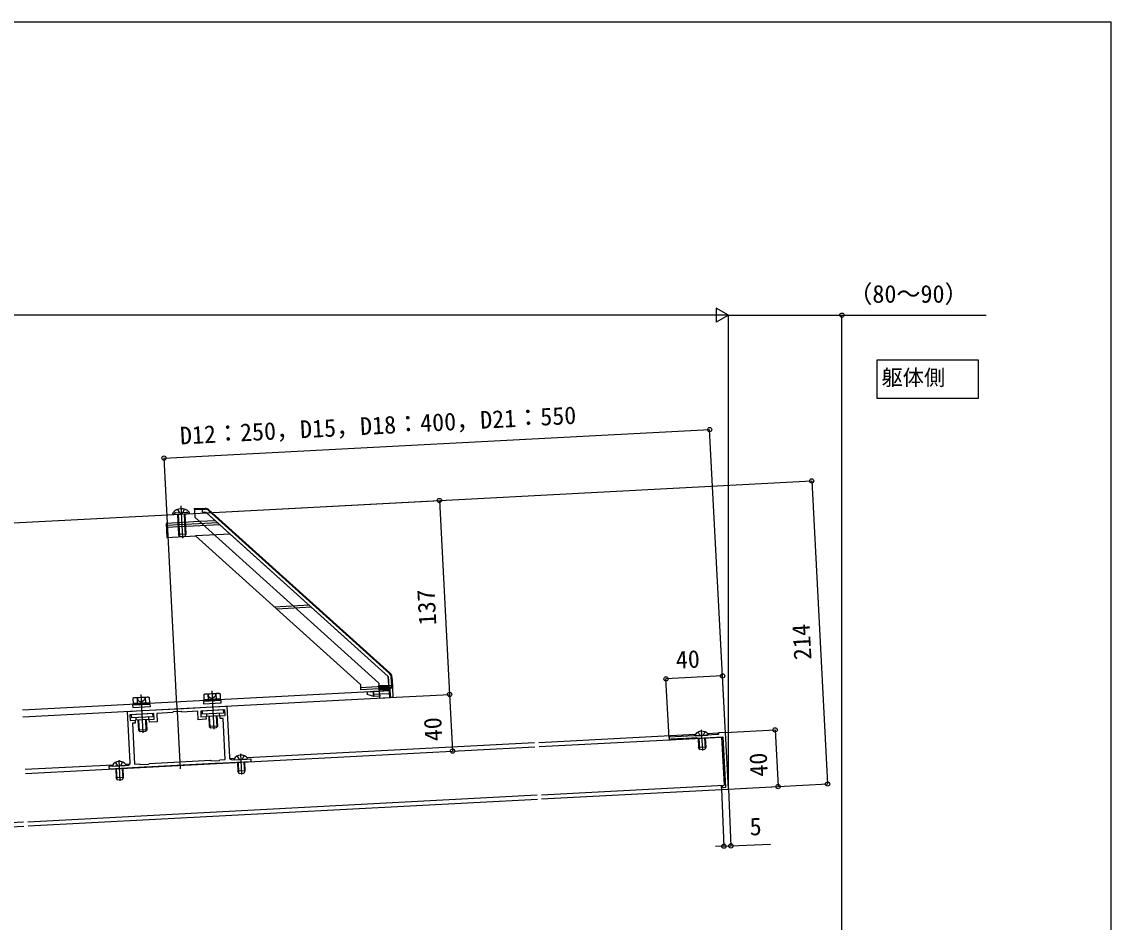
# Model space of a CAD drawing. Units: millimetres, scale not verified, with parts at other scales. Extents: x -8750 to 8750, y -12999 to 12940.
# Drawn here: x 1063 to 8750, y 6151 to 12501 of the extents above; entities that cross this region are included whole.
import ezdxf
from ezdxf.enums import TextEntityAlignment as Align

# ---------------------------------------------------------------- set-up
doc = ezdxf.new("R2010")
doc.units = ezdxf.units.MM
doc.header["$LTSCALE"] = 70
for name, color, linetype in [('0-2_USER1', 3, 'Continuous'), ('0-3_YKK_11', 7, 'Continuous'), ('0-4_YKK_12', 2, 'Continuous'), ('0-5_YKK_13', 4, 'Continuous'), ('0-7_YKK_D', 6, 'Continuous'), ('0-8_YKK_ZWAK', 7, 'Continuous'), ('0-9_YSS_K', 3, 'Continuous')]:
    doc.layers.add(name, color=color, linetype=linetype)
doc.styles.add('ＭＳ ゴシック', font='')
doc.styles.get('ＭＳ ゴシック').set_extended_font_data('MS Gothic')

msp = doc.modelspace()

# ---------------------------------------------------------------- linework, layer by layer
at = {"layer": '0-2_USER1'}
msp.add_lwpolyline([(7099.11, 10117.62), (7810.42, 10117.62), (7810.42, 9844.86), (7099.11, 9844.86)], close=True, dxfattribs=at)
at = {"layer": '0-3_YKK_11'}
for points in [[(1828.12, 7278.23), (1809.28, 7637.74), (1904.57, 7642.73), (1906.46, 7641.63), (1911.95, 7641.92), (1913.72, 7643.21), (2154.23, 7655.82), (2156.12, 7654.71), (2161.61, 7655), (2163.38, 7656.3), (2403.88, 7668.9), (2405.78, 7667.8), (2411.27, 7668.09), (2413.04, 7669.38), (2508.32, 7674.37), (2527.16, 7314.87)], [(2424.82, 7269.45), (1934.66, 7243.76), (1932.76, 7244.86), (1927.27, 7244.57), (1925.5, 7243.28), (1680.42, 7230.44), (1679.38, 7250.41), (1809.2, 7257.21)], [(2548.18, 7295.94), (2678.01, 7302.74), (2679.05, 7282.77), (2433.97, 7269.93), (2432.08, 7271.03), (2426.59, 7270.74), (2424.82, 7269.45)]]:
    msp.add_lwpolyline(points, dxfattribs=at)
for points in [[(1961.61, 7270.21), (2395.24, 7292.93), (2398.39, 7288.09), (2458.31, 7291.23), (2460.93, 7296.38), (2497.99, 7298.32), (2482.81, 7587.92), (2462.84, 7586.87), (2461.79, 7606.85), (2496.75, 7608.68), (2494.65, 7648.62), (2324.89, 7639.73), (2326.98, 7599.78), (2361.93, 7601.61), (2362.98, 7581.64), (2308.05, 7578.76), (2304.91, 7638.68), (2192.95, 7632.81), (2189.81, 7637.65), (2129.89, 7634.51), (2127.27, 7629.37), (2015.31, 7623.5), (2018.45, 7563.58), (1963.53, 7560.71), (1962.48, 7580.68), (1997.43, 7582.51), (1995.34, 7622.46), (1825.57, 7613.56), (1827.66, 7573.61), (1862.62, 7575.44), (1863.66, 7555.47), (1843.69, 7554.43), (1858.87, 7264.82), (1895.93, 7266.77), (1899.07, 7261.92), (1958.99, 7265.06)], [(6049.5, 7088.9), (6028.57, 7488.35), (5978.64, 7485.74), (5979.27, 7473.75), (5629.75, 7455.44), (5630.69, 7437.46), (5639.68, 7437.93), (5642.52, 7441.09), (5645.35, 7444.24), (5732.23, 7448.79), (5735.39, 7445.95), (5738.54, 7443.11), (5744.53, 7443.43), (5747.37, 7446.58), (5750.21, 7449.73), (5824.11, 7453.61), (5830.41, 7447.93), (6010.17, 7457.35), (6028.9, 7099.84), (6010.93, 7098.9), (6010.51, 7106.89), (5998.53, 7106.26), (5999.57, 7086.29)]]:
    msp.add_lwpolyline(points, close=True, dxfattribs=at)
for centre, start, end in [((2547.14, 7315.91), 183.00001, 272.99999), ((1808.15, 7277.19), 273.00001, 2.99999)]:
    msp.add_arc(centre, 20, start, end, dxfattribs=at)
at = {"layer": '0-4_YKK_12'}
for p, q in [((1002.83, 8967.35), (2366.72, 9038.83)), ((3648.9, 7884.35), (2366.72, 9038.83)), ((3648.9, 7884.35), (3656.75, 7734.56)), ((1067.12, 7648.91), (3654.13, 7784.49)), ((1069.55, 7598.97), (3656.75, 7734.56)), ((2157.49, 7681.02), (2181.05, 7231.64)), ((4711.55, 7419.33), (5816.44, 7477.24)), ((4713.01, 7389.37), (6000.18, 7456.83)), ((6000.18, 7456.83), (6017.98, 7117.29)), ((1089.03, 7199.44), (4682.93, 7387.79)), ((2651.79, 7311.38), (4681.47, 7417.76)), ((2530.36, 7305.02), (2563.37, 7306.75)), ((1087.57, 7229.41), (1704.55, 7261.74)), ((1792.97, 7266.38), (1825.97, 7268.11)), ((4729.57, 7049.77), (6017.98, 7117.29)), ((4731.03, 7019.8), (5999.57, 7086.29)), ((5998, 7116.24), (5999.57, 7086.29)), ((1105.59, 6859.84), (4699.45, 7048.19)), ((1107.05, 6829.88), (4700.91, 7018.23)), ((-1064.03, 6746.14), (1075.33, 6858.26)), ((-1062.57, 6716.17), (1076.86, 6828.3))]:
    msp.add_line(p, q, dxfattribs=at)
msp.add_lwpolyline([(5901.17, 7481.68), (5973.65, 7485.48), (5974.27, 7473.49)], dxfattribs=at)
at = {"layer": '0-5_YKK_13'}
for p, q in [((2183.98, 9086.33), (2195.86, 8859.65)), ((2127.76, 9031.77), (2127.66, 9033.75)), ((2133.49, 9026.61), (2240.44, 9032.21)), ((2134.53, 9026.66), (2138.03, 9026.85)), ((2139.81, 9032.69), (2139.05, 9030.2)), ((2147.04, 9038.34), (2225.74, 9042.46)), ((2161.54, 9061.38), (2175.08, 9037.45)), ((2162, 9028.1), (2169.48, 8885.3)), ((2166.32, 9028.33), (2174.29, 8876.34)), ((2186.83, 9031.97), (2175.08, 9037.45)), ((2186.83, 9031.97), (2197.95, 9038.65)), ((2208.91, 9063.86), (2197.95, 9038.65)), ((2207.61, 9030.49), (2215.57, 8878.5)), ((2211.93, 9030.72), (2219.42, 8887.92)), ((2233.52, 9037.6), (2234.54, 9035.2)), ((2245.6, 9037.94), (2245.5, 9039.92)), ((2280.01, 9069.28), (2356, 9068.61)), ((2280.25, 9064.6), (2280.01, 9069.28)), ((2280.25, 9064.6), (2283.2, 9008.35)), ((2356.25, 9063.94), (2280.25, 9064.6)), ((2280.25, 9064.6), (2356.25, 9063.94)), ((2284.85, 9004.9), (3579.71, 7839)), ((2333.43, 9068.81), (2334.74, 9043.8)), ((2334.74, 9043.8), (2361.46, 9043.56)), ((3648.9, 7884.35), (2361.46, 9043.56)), ((2382.42, 9058.34), (2379.36, 9054.95)), ((2379.36, 9054.95), (2382.42, 9058.34)), ((3657.95, 7903.7), (2379.36, 9054.95)), ((2379.36, 9054.95), (3657.95, 7903.7)), ((2382.42, 9058.34), (3661.01, 7907.09)), ((2316.79, 8976.13), (2080.26, 8963.74)), ((2080.26, 8963.74), (2085.49, 8863.87)), ((2445.54, 8967.86), (2081.04, 8948.76)), ((2461.31, 8953.67), (2081.83, 8933.78)), ((2167.64, 8968.32), (2169.21, 8938.36)), ((2214.14, 8940.71), (2212.57, 8970.67)), ((2429.78, 8982.06), (2316.79, 8976.13)), ((2085.49, 8863.87), (2287.73, 8874.47)), ((2219.42, 8887.92), (2169.48, 8885.3)), ((2178.36, 8868.74), (2169.48, 8885.3)), ((2534.87, 8887.43), (2287.73, 8874.47)), ((2287.73, 8874.47), (3451.66, 7826.47)), ((3091.88, 8385.89), (2844.74, 8372.94)), ((3107.65, 8371.7), (2860.5, 8358.74)), ((3653.87, 7789.48), (3648.9, 7884.35)), ((3661.01, 7907.09), (3657.95, 7903.7)), ((3657.95, 7903.7), (3661.01, 7907.09)), ((3672.68, 7818.67), (3669.49, 7879.52)), ((3669.49, 7879.52), (3672.68, 7818.67)), ((3674.19, 7879.46), (3677.38, 7818.61)), ((2453.52, 7764.63), (2353.66, 7759.4)), ((2402.55, 7781.99), (2416.68, 7512.36)), ((2453.52, 7764.63), (2461.48, 7760.57)), ((3451.66, 7826.47), (3453.62, 7789)), ((3652.56, 7814.45), (3452.83, 7803.98)), ((3583.44, 7795.81), (3453.62, 7789)), ((3499.45, 7774.38), (3544.39, 7776.74)), ((3499.45, 7774.38), (3500.36, 7756.91)), ((3584.33, 7778.83), (3544.39, 7776.74)), ((3581.36, 7835.54), (3582.2, 7819.46)), ((3582.69, 7810.11), (3582.2, 7819.46)), ((3582.2, 7819.46), (3672.68, 7818.67)), ((3672.68, 7818.67), (3582.2, 7819.46)), ((3582.69, 7810.11), (3659.05, 7809.44)), ((3582.95, 7805.12), (3582.69, 7810.11)), ((3582.95, 7805.12), (3586.84, 7730.9)), ((3659.31, 7804.46), (3582.95, 7805.12)), ((3582.95, 7805.12), (3659.31, 7804.46)), ((3653.35, 7799.47), (3583.44, 7795.81)), ((3653.87, 7789.48), (3583.74, 7790.1)), ((3649.24, 7782.23), (3584.33, 7778.83)), ((3585.27, 7760.86), (3655.18, 7764.52)), ((3653.87, 7789.48), (3656.75, 7734.56)), ((3659.05, 7809.44), (3673.16, 7809.32)), ((3678.11, 7804.58), (3659.31, 7804.46)), ((3659.31, 7804.46), (3678.11, 7804.58)), ((3662.96, 7734.89), (3659.31, 7804.46)), ((3659.31, 7804.46), (3662.96, 7734.89)), ((3677.38, 7818.61), (3678.11, 7804.58)), ((1854.35, 7733.23), (1846.86, 7728.36)), ((1846.86, 7728.36), (1848.72, 7692.88)), ((1964.03, 7698.92), (1848.72, 7692.88)), ((1849.45, 7692.92), (1850.08, 7680.93)), ((1954.21, 7738.46), (1854.35, 7733.23)), ((1875.68, 7729.87), (1877.54, 7694.39)), ((1903.23, 7755.82), (1917.36, 7486.19)), ((1933.34, 7732.9), (1935.2, 7697.41)), ((1954.21, 7738.46), (1962.17, 7734.41)), ((1962.17, 7734.41), (1964.03, 7698.92)), ((1963.92, 7686.9), (1963.29, 7698.88)), ((2344.74, 7690.83), (2469.57, 7697.38)), ((2353.66, 7759.4), (2346.17, 7754.53)), ((2346.17, 7754.53), (2348.03, 7719.05)), ((2463.34, 7725.09), (2348.03, 7719.05)), ((2348.76, 7719.08), (2349.39, 7707.1)), ((2375, 7756.04), (2376.86, 7720.56)), ((2432.65, 7759.06), (2434.51, 7723.58)), ((2461.48, 7760.57), (2463.34, 7725.09)), ((2463.24, 7713.07), (2462.61, 7725.05)), ((3546.22, 7741.79), (3500.36, 7756.91)), ((3545.33, 7758.76), (3585.27, 7760.86)), ((3586.16, 7743.88), (3546.22, 7741.79)), ((3591.16, 7744.14), (3586.16, 7743.88)), ((3586.84, 7730.9), (3662.96, 7734.89)), ((3591.16, 7744.14), (3590.27, 7761.12)), ((1985.35, 7621.93), (1835.56, 7614.08)), ((1835.56, 7614.08), (1836.76, 7591.11)), ((1845.42, 7664.67), (1970.25, 7671.21)), ((1985.35, 7621.93), (1986.55, 7598.96)), ((2484.67, 7648.1), (2334.87, 7640.25)), ((2334.87, 7640.25), (2336.08, 7617.28)), ((2485.87, 7625.13), (2336.08, 7617.28)), ((2366.03, 7618.85), (2366.92, 7601.87)), ((2455.91, 7623.56), (2456.8, 7606.58)), ((2484.67, 7648.1), (2485.87, 7625.13)), ((1986.55, 7598.96), (1836.76, 7591.11)), ((1866.72, 7592.68), (1867.61, 7575.71)), ((1957.49, 7580.42), (1867.61, 7575.71)), ((1882.59, 7576.49), (1886.36, 7504.59)), ((1892.03, 7499.48), (1887.98, 7576.77)), ((1941.16, 7502.05), (1937.11, 7579.35)), ((1946.27, 7507.73), (1942.51, 7579.63)), ((1956.6, 7597.39), (1957.49, 7580.42)), ((2456.8, 7606.58), (2366.92, 7601.87)), ((2381.9, 7602.66), (2385.67, 7530.76)), ((2445.59, 7533.9), (2385.67, 7530.76)), ((2391.35, 7525.65), (2387.3, 7602.94)), ((2445.59, 7533.9), (2436.13, 7523.39)), ((2440.48, 7528.22), (2436.43, 7605.52)), ((2445.59, 7533.9), (2441.82, 7605.8)), ((1946.27, 7507.73), (1886.36, 7504.59)), ((1886.36, 7504.59), (1896.87, 7495.13)), ((1896.87, 7495.13), (1936.81, 7497.22)), ((1946.27, 7507.73), (1936.81, 7497.22)), ((2385.67, 7530.76), (2396.18, 7521.29)), ((2396.18, 7521.29), (2436.13, 7523.39)), ((5811.68, 7470.98), (5811.73, 7469.98)), ((5816.99, 7465.25), (5901.87, 7469.7)), ((5834.65, 7491.33), (5847.95, 7467.82)), ((5849.78, 7466.97), (5847.95, 7467.82)), ((5857.34, 7507.42), (5865.03, 7360.63)), ((5869.08, 7467.98), (5870.82, 7469.02)), ((5881.58, 7493.79), (5870.82, 7469.02)), ((5906.55, 7475.95), (5906.6, 7474.95)), ((5835.41, 7448.19), (5838.81, 7383.28)), ((5888.74, 7385.9), (5838.81, 7383.28)), ((5847.69, 7366.72), (5838.81, 7383.28)), ((5839.73, 7448.42), (5843.62, 7374.32)), ((5881.02, 7450.58), (5884.9, 7376.48)), ((5888.74, 7385.9), (5881.64, 7368.5)), ((5885.34, 7450.81), (5888.74, 7385.9)), ((2583.32, 7322.94), (2596.62, 7299.43)), ((2606.01, 7339.03), (2613.7, 7192.23)), ((2630.25, 7325.39), (2619.49, 7300.63)), ((2655.22, 7307.56), (2655.27, 7306.56)), ((5881.64, 7368.5), (5847.69, 7366.72)), ((1701.53, 7257.57), (1701.58, 7256.58)), ((1706.84, 7251.85), (1791.72, 7256.3)), ((1724.5, 7277.93), (1737.8, 7254.42)), ((1725.36, 7232.79), (1728.66, 7169.88)), ((1729.68, 7233.02), (1733.46, 7160.92)), ((1739.63, 7253.57), (1737.8, 7254.42)), ((1747.19, 7294.02), (1754.88, 7147.23)), ((1758.93, 7254.58), (1760.66, 7255.62)), ((1771.43, 7280.39), (1760.66, 7255.62)), ((1770.97, 7235.18), (1774.75, 7163.08)), ((1775.29, 7235.41), (1778.59, 7172.49)), ((1796.4, 7262.55), (1796.45, 7261.55)), ((2560.35, 7302.58), (2560.4, 7301.59)), ((2565.66, 7296.86), (2650.54, 7301.31)), ((2584.18, 7277.8), (2587.48, 7214.89)), ((2588.51, 7278.03), (2592.28, 7205.92)), ((2598.45, 7298.58), (2596.62, 7299.43)), ((2617.75, 7299.59), (2619.49, 7300.63)), ((2629.79, 7280.19), (2633.57, 7208.09)), ((2634.11, 7280.42), (2637.41, 7217.5)), ((1778.59, 7172.49), (1728.66, 7169.88)), ((1737.54, 7153.32), (1728.66, 7169.88)), ((1771.49, 7155.1), (1737.54, 7153.32)), ((1778.59, 7172.49), (1771.49, 7155.1)), ((2637.41, 7217.5), (2587.48, 7214.89)), ((2596.36, 7198.33), (2587.48, 7214.89)), ((2630.31, 7200.11), (2596.36, 7198.33)), ((2637.41, 7217.5), (2630.31, 7200.11))]:
    msp.add_line(p, q, dxfattribs=at)
for points in [[(2219.42, 8887.92), (2212.32, 8870.52), (2178.36, 8868.74)], [(3544.39, 7776.74), (3545.33, 7758.76), (3546.22, 7741.79)], [(3546.22, 7741.79), (3545.33, 7758.76), (3544.39, 7776.74)], [(3678.11, 7804.58), (3681.71, 7735.87), (3662.96, 7734.89)], [(1873.82, 7734.27), (1886.54, 7711.33), (1906.04, 7702.24)], [(1934.73, 7737.47), (1924.48, 7713.32), (1906.04, 7702.24)], [(2469.57, 7697.38), (2468.73, 7713.36), (2343.9, 7706.81), (2344.74, 7690.83)], [(2373.13, 7760.44), (2385.85, 7737.5), (2405.35, 7728.4)], [(2434.05, 7763.63), (2423.8, 7739.49), (2405.35, 7728.4)], [(1970.25, 7671.21), (1969.41, 7687.19), (1844.59, 7680.65), (1845.42, 7664.67)]]:
    msp.add_lwpolyline(points, dxfattribs=at)
for centre, radius, start, end in [((2133.15, 9034.04), 5.5, 141.43917, 183), ((2133.21, 9032.05), 5.45, 183, 273), ((2189.06, 8989.47), 77, 44.56083, 141.43917), ((2134.27, 9031.66), 5, 273, 343), ((2147.46, 9030.35), 8, 93, 163), ((2226.16, 9034.47), 8, 23, 93), ((2239.14, 9037.15), 5, 203, 273), ((2240.15, 9037.66), 5.45, 273, 3), ((2240, 9039.64), 5.5, 3, 44.56083), ((2288.19, 9008.62), 5, 183, 228), ((2355.65, 9028.61), 40, 48, 89.5), ((2336.32, 9065.22), 19.97, 356.30216, 9.76879), ((2336.32, 9065.22), 19.97, 356.30216, 9.76879), ((2355.94, 9028.94), 35, 48, 89.5), ((2355.94, 9028.94), 35, 48, 89.5), ((3634.53, 7877.69), 35, 3, 48), ((3634.53, 7877.69), 35, 3, 48), ((3634.24, 7877.36), 40, 3, 48), ((3671.59, 7860.79), 18.85, 82.07684, 96.40805), ((3671.59, 7860.79), 18.85, 82.07684, 96.40805), ((2448.17, 7738.76), 25.56, 58.61708, 127.38292), ((3576.37, 7835.28), 5, 3, 48), ((3648.98, 7787.23), 5, 273, 3), ((3638.69, 7805.87), 20.68, 356.06854, 9.93146), ((3638.69, 7805.87), 20.68, 356.06854, 9.93146), ((3674.78, 7799.94), 18.85, 82.07684, 96.40805), ((3674.78, 7799.94), 18.85, 82.07684, 96.40805), ((3673.12, 7804.32), 5, 3, 89.5), ((1862.37, 7708.05), 25.56, 58.61708, 127.38292), ((1909.28, 7640.44), 95.54, 75.41276, 110.58724), ((1948.86, 7712.59), 25.56, 58.61708, 127.38292), ((2361.69, 7734.22), 25.56, 58.61708, 127.38292), ((2408.59, 7666.61), 95.54, 75.41276, 110.58724), ((5860.95, 7438.51), 59, 39.38156, 146.61844), ((5816.73, 7470.24), 5, 183, 273), ((5901.61, 7474.69), 5, 273, 3), ((2609.62, 7270.12), 59, 39.38156, 146.61844), ((2650.28, 7306.3), 5, 273, 3), ((1750.8, 7225.11), 59, 39.38156, 146.61844), ((1706.58, 7256.84), 5, 183, 273), ((1791.46, 7261.29), 5, 273, 3), ((2565.4, 7301.85), 5, 183, 273)]:
    msp.add_arc(centre, radius, start, end, dxfattribs=at)
msp.add_ellipse((3672.33, 7819.32), major_axis=(-0.83, 10.01), ratio=0.028696, start_param=3.1389578, end_param=4.6444319, dxfattribs=at)
msp.add_ellipse((3672.33, 7819.32), major_axis=(-0.83, 10.01), ratio=0.028696, start_param=3.1389578, end_param=4.6444319, dxfattribs=at)
at = {"layer": '0-7_YKK_D'}
for p, q in [((6049.24, 10431.83), (5962.64, 10481.83)), ((5962.64, 10481.83), (5962.64, 10381.83)), ((5949.24, 10431.83), (-6650, 10431.83)), ((6049.24, 10431.83), (5876.04, 10431.83)), ((6049.24, 10431.83), (5962.64, 10381.83)), ((6049.24, 7102.43), (6049.24, 10432.83)), ((6049.24, 7102.43), (6049.24, 10432.83)), ((6849.24, 10042.44), (6849.24, 10432.83)), ((2066.17, 9423.63), (5916.57, 9625.42)), ((6028.78, 7484.36), (5916.52, 9626.42)), ((2157.44, 7682.02), (2066.12, 9424.63)), ((2367.72, 9038.89), (6637.55, 9262.66)), ((6636.55, 9262.6), (6748.55, 7125.54)), ((2367.72, 9038.89), (4010.46, 9124.98)), ((4009.46, 9124.93), (4081.16, 7756.8)), ((5629.96, 7451.44), (5608.13, 7867.87)), ((6007.64, 7887.81), (5608.18, 7866.87)), ((6028.78, 7484.36), (6007.58, 7888.8)), ((3657.75, 7734.61), (4082.16, 7756.86)), ((3657.75, 7734.61), (4082.16, 7756.86)), ((4081.16, 7756.8), (4102.1, 7357.35)), ((6024.58, 7488.15), (6379.09, 7506.72)), ((6378.09, 7506.67), (6399.03, 7107.22)), ((5999.35, 7090.28), (6016.62, 6685.89)), ((6045.51, 7088.69), (6749.54, 7125.59)), ((6045.51, 7088.69), (6400.02, 7107.27)), ((6049.29, 7092.41), (6066.56, 6688.02)), ((6016.58, 6686.89), (6066.51, 6689.02)), ((6066.51, 6689.02), (6344.78, 6700.9)), ((6016.58, 6686.89), (5956.63, 6684.33))]:
    msp.add_line(p, q, dxfattribs=at)
msp.add_lwpolyline([(6049.24, 10431.83), (6849.24, 10431.83), (7868.5, 10431.83)], dxfattribs=at)
for centre in [(6849.24, 10431.83), (5916.57, 9625.42), (2066.17, 9423.63), (6636.55, 9262.6), (4009.46, 9124.93), (5608.18, 7866.87), (6007.64, 7887.81), (4081.16, 7756.8), (4081.16, 7756.8), (6378.09, 7506.67), (4102.1, 7357.35), (6399.03, 7107.22), (6748.55, 7125.54), (6016.58, 6686.89), (6066.51, 6689.02)]:
    msp.add_circle(centre, 15, dxfattribs=at)
at = {"layer": '0-8_YKK_ZWAK'}
msp.add_line((-8750, 12500.6), (8750, 12500.6), dxfattribs=at)
msp.add_lwpolyline([(-8750, -12999.4), (8750, -12999.4), (8750, 12500.6)], dxfattribs=at)
at = {"layer": '0-9_YSS_K'}
msp.add_line((6849.24, 475.6), (6849.24, 10041.44), dxfattribs=at)

# ---------------------------------------------------------------- texts
at = {"layer": '0-2_USER1', "style": 'ＭＳ ゴシック'}
msp.add_text('躯体側', height=110, dxfattribs=at).set_placement((7128.77, 9904.2), align=Align.BOTTOM_LEFT)
at = {"layer": '0-7_YKK_D', "style": 'ＭＳ ゴシック'}
msp.add_text('（80～90）', height=124.6, dxfattribs=at).set_placement((6894.81, 10482.11), align=Align.BOTTOM_LEFT)
for s, rotation, p in [('D12：250，D15，D18：400，D21：550', 3, (2183.9, 9482.09)), ('137', 93, (4025.34, 8248.79)), ('214', 93, (6672.42, 8004.89)), ('40', 3, (5682.87, 7900.83)), ('40', 93, (4068.14, 7432.04)), ('40', 93, (6365.07, 7181.91)), ('5', 2.445, (6202.55, 6724.86))]:
    msp.add_text(s, height=124.6, rotation=rotation, dxfattribs=at).set_placement(p, align=Align.BOTTOM_LEFT)

doc.saveas('drawing.dxf')
